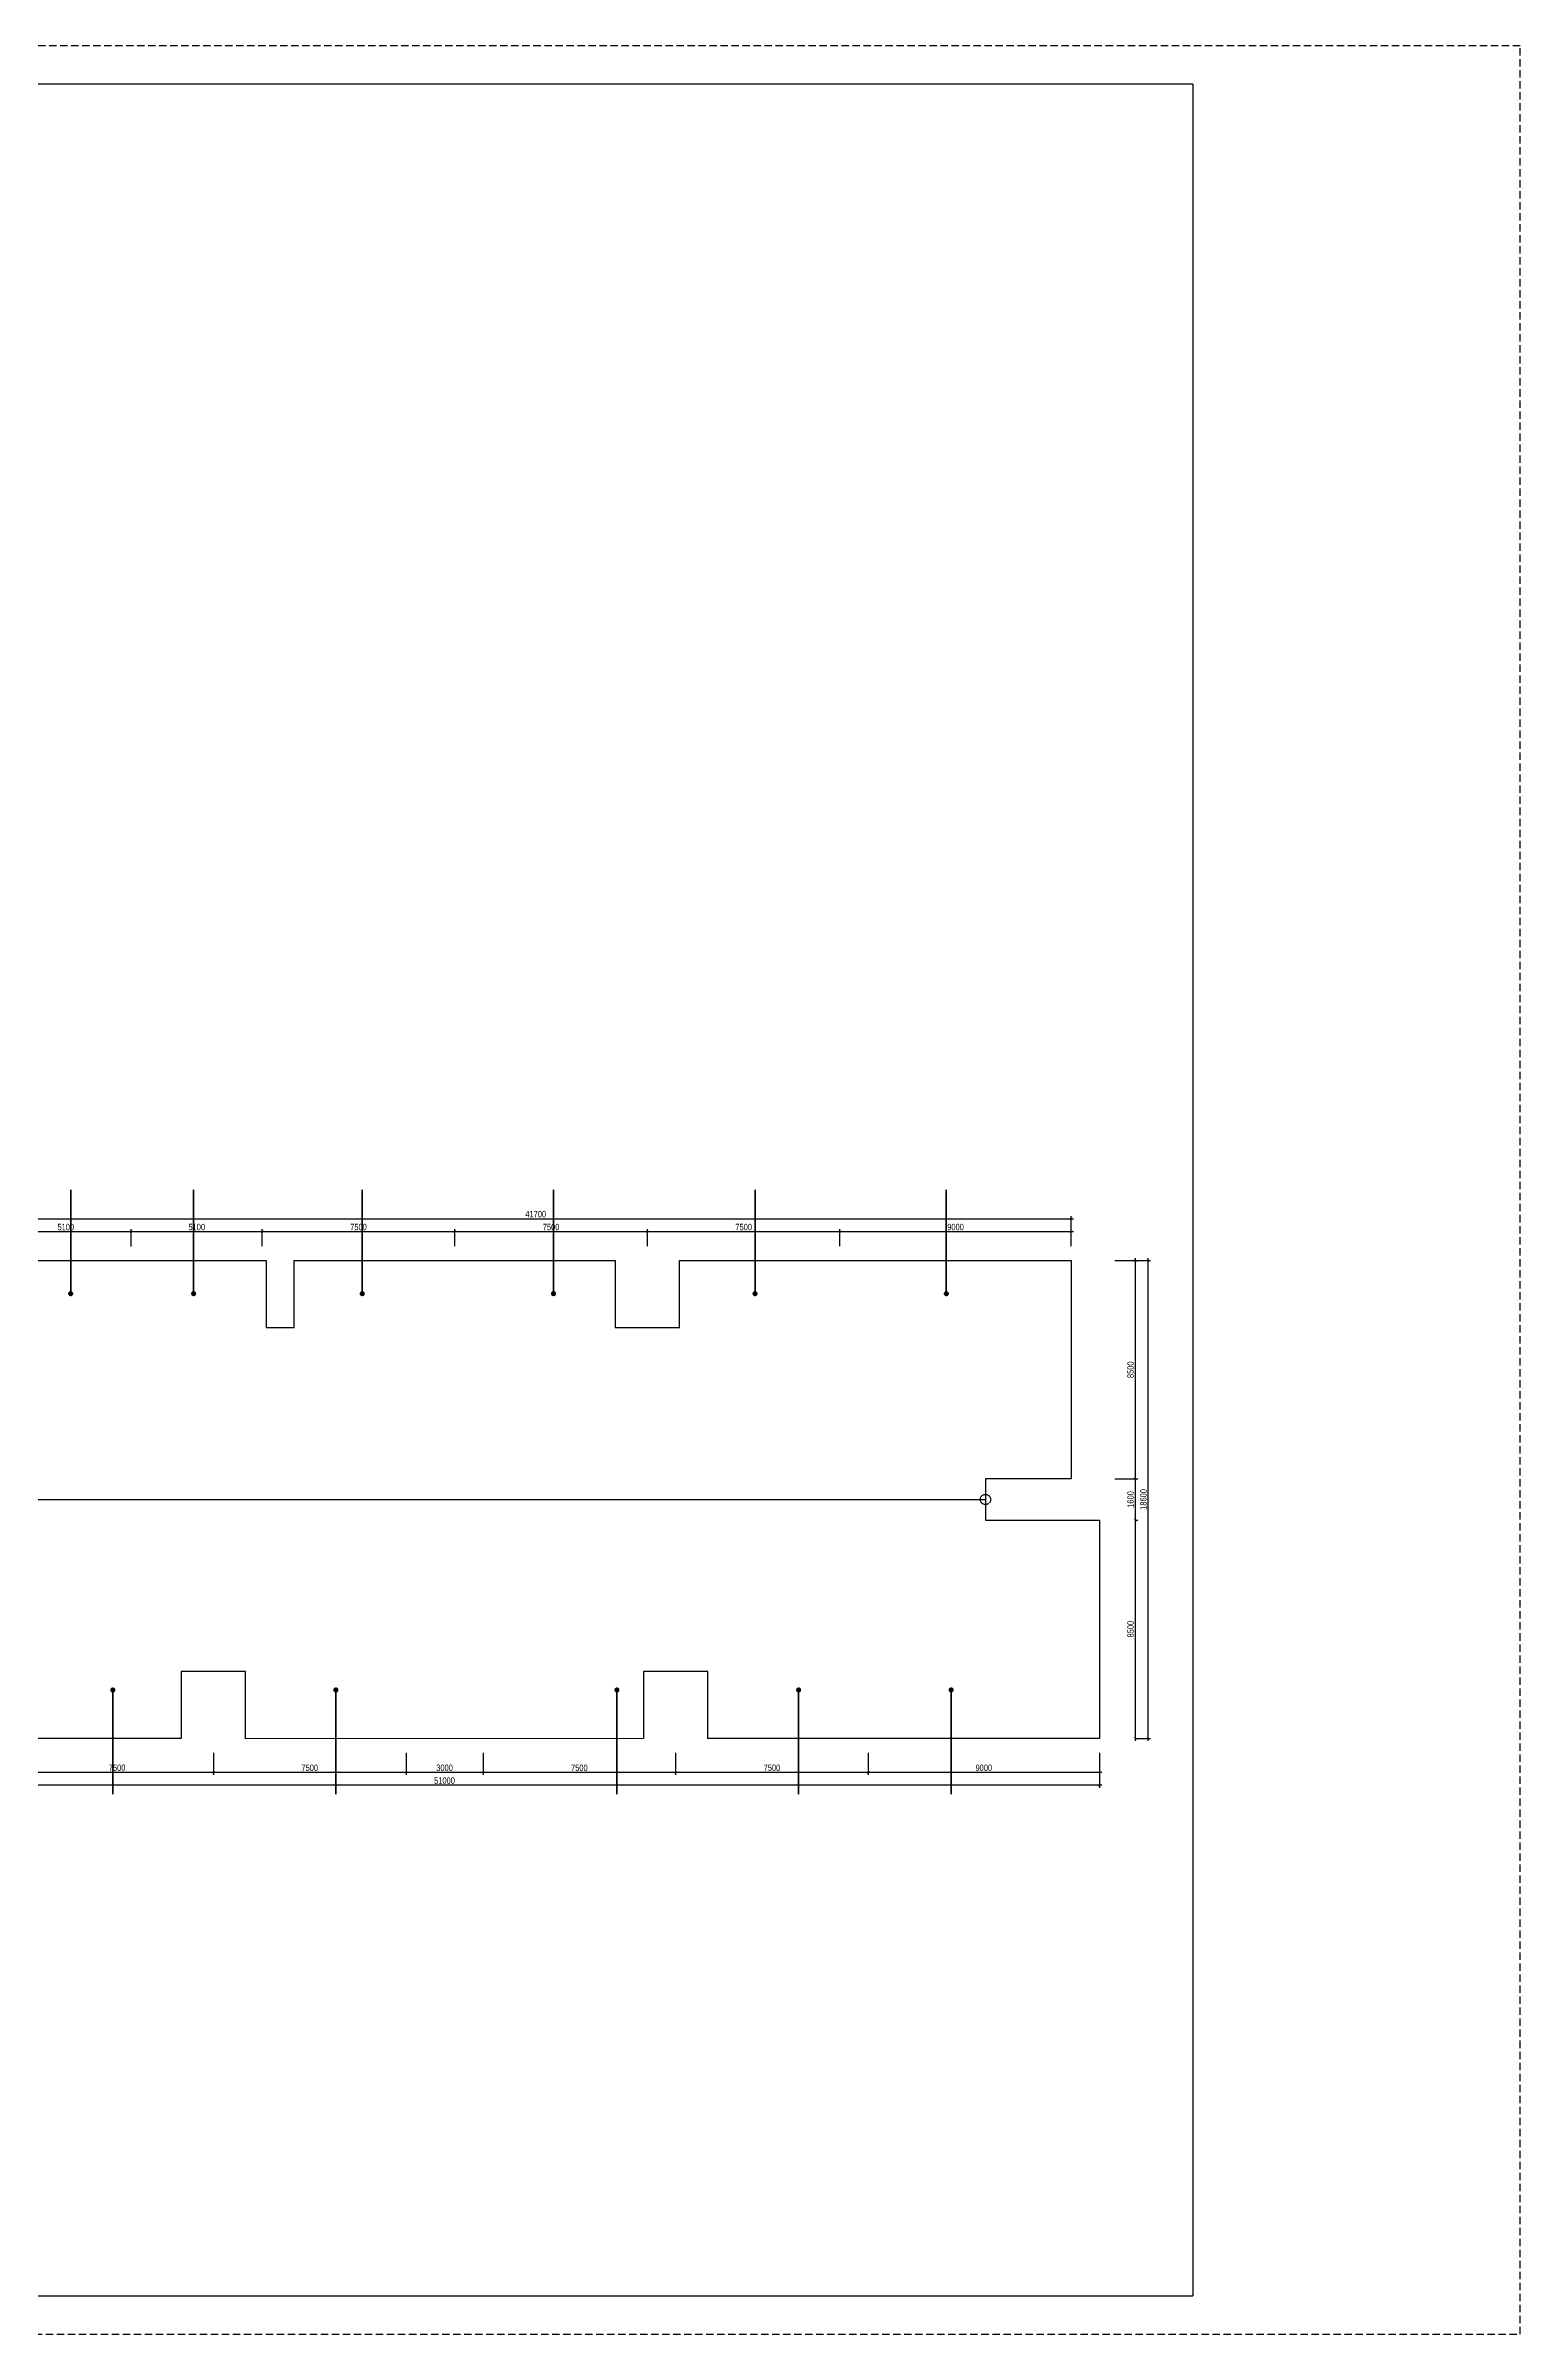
# Model space of a CAD drawing. Header units: millimetres. Extents: x 43 to 126043, y -89269 to -169.
# Drawn here: x 68622 to 126043, y -89269 to -169 of the extents above; entities that cross this region are included whole.
import ezdxf

# ---------------------------------------------------------------- set-up
doc = ezdxf.new("R2010")
doc.units = ezdxf.units.MM
doc.linetypes.add('HIDDEN', pattern=[9.525, 6.35, -3.175])
doc.layers.get('0').update_dxf_attribs({"color": 231})
doc.layers.get('DefPoints').update_dxf_attribs({"color": 191})
doc.layers.add('A-SHBD', color=7, linetype='Continuous', lineweight=35)
doc.layers.add('ls-dim', color=7, linetype='Continuous')
doc.layers.add('MDI-BAO', color=1, linetype='Continuous')
doc.layers.add('MDI-HANHLANG', color=5, linetype='HIDDEN', plot=False)
doc.styles.add('250602-MB CO CAU CĂN HO X1-3A-1$0$style1', font='arial.ttf')
doc.styles.add('VTK_Arial', font='arial.ttf', dxfattribs={"width": 0.8})
doc.dimstyles.new('250602-MB CO CAU CĂN HO X1-3A-1$0$Dim_50', dxfattribs={"dimscale": 50, "dimtxt": 2, "dimasz": 1.5, "dimexe": 1, "dimexo": 0, "dimgap": 1, "dimtad": 1, "dimdec": 0, "dimlfac": -1, "dimzin": 12, "dimdsep": 46, "dimtxsty": '250602-MB CO CAU CĂN HO X1-3A-1$0$style1', "dimblk1": '250602-MB CO CAU CĂN HO X1-3A-1$0$_ARCHTICK', "dimblk2": '250602-MB CO CAU CĂN HO X1-3A-1$0$_ARCHTICK', "dimsah": 1, "dimcen": 1.5, "dimdle": 1.5, "dimclrd": 256, "dimclre": 256, "dimclrt": 2, "dimadec": 1, "dimazin": 3, "dimtm": 1e-09, "dimtfac": 0.416667, "dimtdec": 0, "dimtix": 1, "dimtmove": 2, "dimatfit": 3, "dimfxl": 7, "dimfxlon": 1, "dimtolj": 1, "dimtzin": 0, "dimlwd": -1, "dimlwe": -1, "dimarcsym": 1})
doc.dimstyles.new('A-2.5-DIM100', dxfattribs={"dimscale": 100, "dimtxt": 2.5, "dimasz": 1, "dimexe": 1, "dimexo": 0, "dimgap": 0.5, "dimtad": 1, "dimdec": 0, "dimzin": 12, "dimdsep": 46, "dimtxsty": 'VTK_Arial', "dimblk": 'ARCHTICK', "dimcen": 0, "dimdle": 1, "dimclrd": 256, "dimclre": 256, "dimclrt": 7, "dimadec": 1, "dimazin": 3, "dimtfac": 1, "dimtdec": 0, "dimtmove": 0, "dimatfit": 2, "dimfxl": 20, "dimtolj": 1, "dimtzin": 0, "dimlwd": -1, "dimlwe": -1, "dimarcsym": 0})

# ---------------------------------------------------------------- blocks, each defined once
blk = doc.blocks.new('VTK-A1_BoKhungTen')
at = {"layer": 'DefPoints', "linetype": 'HIDDEN', "ltscale": 0.3}
blk.add_lwpolyline([(0, -594), (840, -594), (840, 0), (0, 0)], close=True, dxfattribs=at)
at = {"layer": 'DefPoints'}
for points in [[(755, -10), (30, -10), (30, -584), (755, -584)], [(755, -10), (755, -584)]]:
    blk.add_lwpolyline(points, dxfattribs=at)
blk = doc.blocks.new('250602-MB CO CAU CĂN HO X1-3A-1$0$_ARCHTICK')
at = {"color": 0, "linetype": 'ByBlock', "const_width": 0.15}
blk.add_lwpolyline([(-0.5, -0.5), (0.5, 0.5)], dxfattribs=at)
blk = doc.blocks.new('_ArchTick')
at = {"color": 0, "linetype": 'ByBlock', "const_width": 0.15}
blk.add_lwpolyline([(-0.5, -0.5), (0.5, 0.5)], dxfattribs=at)
blk = doc.blocks.new('*D298')
at = {"layer": 'DefPoints', "color": 0, "transparency": 16777216}
for p in [(66852, -46917, 0), (71952, -46340), (71952, -46917, 0)]:
    blk.add_point(p, dxfattribs=at)
at = {"layer": 'ls-dim', "transparency": 16777216}
for p, q in [((66852, -46917), (66852, -46240)), ((71952, -46917), (71952, -46240)), ((66752, -46340), (72052, -46340))]:
    blk.add_line(p, q, dxfattribs=at)
at = {"layer": 'ls-dim', "transparency": 16777216, "xscale": 100, "yscale": 100, "zscale": 100, "rotation": 180}
blk.add_blockref('_ArchTick', (66852, -46340), dxfattribs=at)
at = {"layer": 'ls-dim', "transparency": 16777216, "xscale": 100, "yscale": 100, "zscale": 100}
blk.add_blockref('_ArchTick', (71952, -46340), dxfattribs=at)
at = {"layer": 'ls-dim', "color": 7, "transparency": 16777216, "insert": (69402, -46162), "char_height": 250, "attachment_point": 5, "style": 'VTK_Arial'}
blk.add_mtext('\\A1;5100', dxfattribs=at)
blk = doc.blocks.new('*D299')
at = {"layer": 'DefPoints', "color": 0, "transparency": 16777216}
for p in [(71952, -46917, 0), (77052, -46340), (77052, -46902, 0)]:
    blk.add_point(p, dxfattribs=at)
at = {"layer": 'ls-dim', "transparency": 16777216}
for p, q in [((71952, -46917), (71952, -46240)), ((77052, -46902), (77052, -46240)), ((71852, -46340), (77152, -46340))]:
    blk.add_line(p, q, dxfattribs=at)
at = {"layer": 'ls-dim', "transparency": 16777216, "xscale": 100, "yscale": 100, "zscale": 100, "rotation": 180}
blk.add_blockref('_ArchTick', (71952, -46340), dxfattribs=at)
at = {"layer": 'ls-dim', "transparency": 16777216, "xscale": 100, "yscale": 100, "zscale": 100}
blk.add_blockref('_ArchTick', (77052, -46340), dxfattribs=at)
at = {"layer": 'ls-dim', "color": 7, "transparency": 16777216, "insert": (74502, -46162), "char_height": 250, "attachment_point": 5, "style": 'VTK_Arial'}
blk.add_mtext('\\A1;5100', dxfattribs=at)
blk = doc.blocks.new('*D300')
at = {"layer": 'DefPoints', "color": 0, "transparency": 16777216}
for p in [(77052, -46902, 0), (84552, -46340), (84552, -46902, 0)]:
    blk.add_point(p, dxfattribs=at)
at = {"layer": 'ls-dim', "transparency": 16777216}
for p, q in [((77052, -46902), (77052, -46240)), ((84552, -46902), (84552, -46240)), ((76952, -46340), (84652, -46340))]:
    blk.add_line(p, q, dxfattribs=at)
at = {"layer": 'ls-dim', "transparency": 16777216, "xscale": 100, "yscale": 100, "zscale": 100, "rotation": 180}
blk.add_blockref('_ArchTick', (77052, -46340), dxfattribs=at)
at = {"layer": 'ls-dim', "transparency": 16777216, "xscale": 100, "yscale": 100, "zscale": 100}
blk.add_blockref('_ArchTick', (84552, -46340), dxfattribs=at)
at = {"layer": 'ls-dim', "color": 7, "transparency": 16777216, "insert": (80802, -46162), "char_height": 250, "attachment_point": 5, "style": 'VTK_Arial'}
blk.add_mtext('\\A1;7500', dxfattribs=at)
blk = doc.blocks.new('*D301')
at = {"layer": 'DefPoints', "color": 0, "transparency": 16777216}
for p in [(84552, -46902, 0), (92052, -46340), (92052, -46902, 0)]:
    blk.add_point(p, dxfattribs=at)
at = {"layer": 'ls-dim', "transparency": 16777216}
for p, q in [((84552, -46902), (84552, -46240)), ((92052, -46902), (92052, -46240)), ((84452, -46340), (92152, -46340))]:
    blk.add_line(p, q, dxfattribs=at)
at = {"layer": 'ls-dim', "transparency": 16777216, "xscale": 100, "yscale": 100, "zscale": 100, "rotation": 180}
blk.add_blockref('_ArchTick', (84552, -46340), dxfattribs=at)
at = {"layer": 'ls-dim', "transparency": 16777216, "xscale": 100, "yscale": 100, "zscale": 100}
blk.add_blockref('_ArchTick', (92052, -46340), dxfattribs=at)
at = {"layer": 'ls-dim', "color": 7, "transparency": 16777216, "insert": (88302, -46162), "char_height": 250, "attachment_point": 5, "style": 'VTK_Arial'}
blk.add_mtext('\\A1;7500', dxfattribs=at)
blk = doc.blocks.new('*D302')
at = {"layer": 'DefPoints', "color": 0, "transparency": 16777216}
for p in [(92052, -46902, 0), (99552, -46340), (99552, -46902, 0)]:
    blk.add_point(p, dxfattribs=at)
at = {"layer": 'ls-dim', "transparency": 16777216}
for p, q in [((92052, -46902), (92052, -46240)), ((99552, -46902), (99552, -46240)), ((91952, -46340), (99652, -46340))]:
    blk.add_line(p, q, dxfattribs=at)
at = {"layer": 'ls-dim', "transparency": 16777216, "xscale": 100, "yscale": 100, "zscale": 100, "rotation": 180}
blk.add_blockref('_ArchTick', (92052, -46340), dxfattribs=at)
at = {"layer": 'ls-dim', "transparency": 16777216, "xscale": 100, "yscale": 100, "zscale": 100}
blk.add_blockref('_ArchTick', (99552, -46340), dxfattribs=at)
at = {"layer": 'ls-dim', "color": 7, "transparency": 16777216, "insert": (95802, -46162), "char_height": 250, "attachment_point": 5, "style": 'VTK_Arial'}
blk.add_mtext('\\A1;7500', dxfattribs=at)
blk = doc.blocks.new('*D303')
at = {"layer": 'DefPoints', "color": 0, "transparency": 16777216}
for p in [(99552, -46902, 0), (108552, -46340), (108552, -46902, 0)]:
    blk.add_point(p, dxfattribs=at)
at = {"layer": 'ls-dim', "transparency": 16777216}
for p, q in [((99552, -46902), (99552, -46240)), ((108552, -46902), (108552, -46240)), ((99452, -46340), (108652, -46340))]:
    blk.add_line(p, q, dxfattribs=at)
at = {"layer": 'ls-dim', "transparency": 16777216, "xscale": 100, "yscale": 100, "zscale": 100, "rotation": 180}
blk.add_blockref('_ArchTick', (99552, -46340), dxfattribs=at)
at = {"layer": 'ls-dim', "transparency": 16777216, "xscale": 100, "yscale": 100, "zscale": 100}
blk.add_blockref('_ArchTick', (108552, -46340), dxfattribs=at)
at = {"layer": 'ls-dim', "color": 7, "transparency": 16777216, "insert": (104052, -46162), "char_height": 250, "attachment_point": 5, "style": 'VTK_Arial'}
blk.add_mtext('\\A1;9000', dxfattribs=at)
blk = doc.blocks.new('*D304')
at = {"layer": 'DefPoints', "color": 0, "transparency": 16777216}
for p in [(110252, -47468, 0), (110252, -55968, 0), (111047, -55968)]:
    blk.add_point(p, dxfattribs=at)
at = {"layer": 'ls-dim', "transparency": 16777216}
for p, q in [((110252, -47468), (111147, -47468)), ((111047, -47368), (111047, -56068)), ((110252, -55968), (111147, -55968))]:
    blk.add_line(p, q, dxfattribs=at)
at = {"layer": 'ls-dim', "transparency": 16777216, "xscale": 100, "yscale": 100, "zscale": 100}
for p, rotation in [((111047, -47468), 90), ((111047, -55968), 270)]:
    blk.add_blockref('_ArchTick', p, dxfattribs=dict(at, rotation=rotation))
at = {"layer": 'ls-dim', "color": 7, "transparency": 16777216, "insert": (110869, -51718), "char_height": 250, "attachment_point": 5, "rotation": 90, "style": 'VTK_Arial'}
blk.add_mtext('\\A1;8500', dxfattribs=at)
blk = doc.blocks.new('*D305')
at = {"layer": 'DefPoints', "color": 0, "transparency": 16777216}
for p in [(110252, -55968, 0), (111047, -57568, 0), (111047, -57568)]:
    blk.add_point(p, dxfattribs=at)
at = {"layer": 'ls-dim', "transparency": 16777216}
for p, q in [((110252, -55968), (111147, -55968)), ((111047, -55868), (111047, -57668)), ((111047, -57568), (111147, -57568))]:
    blk.add_line(p, q, dxfattribs=at)
at = {"layer": 'ls-dim', "transparency": 16777216, "xscale": 100, "yscale": 100, "zscale": 100}
for p, rotation in [((111047, -55968), 90), ((111047, -57568), 270)]:
    blk.add_blockref('_ArchTick', p, dxfattribs=dict(at, rotation=rotation))
at = {"layer": 'ls-dim', "color": 7, "transparency": 16777216, "insert": (110869, -56768), "char_height": 250, "attachment_point": 5, "rotation": 90, "style": 'VTK_Arial'}
blk.add_mtext('\\A1;1600', dxfattribs=at)
blk = doc.blocks.new('*D306')
at = {"layer": 'DefPoints', "color": 0, "transparency": 16777216}
for p in [(111047, -57568, 0), (111047, -66068, 0), (111047, -66068)]:
    blk.add_point(p, dxfattribs=at)
at = {"layer": 'ls-dim', "transparency": 16777216}
for p, q in [((111047, -57468), (111047, -66168)), ((111047, -57568), (111147, -57568)), ((111047, -66068), (111147, -66068))]:
    blk.add_line(p, q, dxfattribs=at)
at = {"layer": 'ls-dim', "transparency": 16777216, "xscale": 100, "yscale": 100, "zscale": 100}
for p, rotation in [((111047, -57568), 90), ((111047, -66068), 270)]:
    blk.add_blockref('_ArchTick', p, dxfattribs=dict(at, rotation=rotation))
at = {"layer": 'ls-dim', "color": 7, "transparency": 16777216, "insert": (110869, -61818), "char_height": 250, "attachment_point": 5, "rotation": 90, "style": 'VTK_Arial'}
blk.add_mtext('\\A1;8500', dxfattribs=at)
blk = doc.blocks.new('*D307')
at = {"layer": 'DefPoints', "color": 0, "transparency": 16777216}
for p in [(100652, -66635, 0), (109652, -66635, 0), (100652, -67392)]:
    blk.add_point(p, dxfattribs=at)
at = {"layer": 'ls-dim', "transparency": 16777216}
for p, q in [((100652, -66635), (100652, -67492)), ((109652, -66635), (109652, -67492)), ((109752, -67392), (100552, -67392))]:
    blk.add_line(p, q, dxfattribs=at)
at = {"layer": 'ls-dim', "transparency": 16777216, "xscale": 100, "yscale": 100, "zscale": 100, "rotation": 180}
blk.add_blockref('_ArchTick', (100652, -67392), dxfattribs=at)
at = {"layer": 'ls-dim', "transparency": 16777216, "xscale": 100, "yscale": 100, "zscale": 100}
blk.add_blockref('_ArchTick', (109652, -67392), dxfattribs=at)
at = {"layer": 'ls-dim', "color": 7, "transparency": 16777216, "insert": (105152, -67215), "char_height": 250, "attachment_point": 5, "style": 'VTK_Arial'}
blk.add_mtext('\\A1;9000', dxfattribs=at)
blk = doc.blocks.new('*D308')
at = {"layer": 'DefPoints', "color": 0, "transparency": 16777216}
for p in [(93152, -66635, 0), (100652, -66635, 0), (93152, -67392)]:
    blk.add_point(p, dxfattribs=at)
at = {"layer": 'ls-dim', "transparency": 16777216}
for p, q in [((93152, -66635), (93152, -67492)), ((100652, -66635), (100652, -67492)), ((100752, -67392), (93052, -67392))]:
    blk.add_line(p, q, dxfattribs=at)
at = {"layer": 'ls-dim', "transparency": 16777216, "xscale": 100, "yscale": 100, "zscale": 100, "rotation": 180}
blk.add_blockref('_ArchTick', (93152, -67392), dxfattribs=at)
at = {"layer": 'ls-dim', "transparency": 16777216, "xscale": 100, "yscale": 100, "zscale": 100}
blk.add_blockref('_ArchTick', (100652, -67392), dxfattribs=at)
at = {"layer": 'ls-dim', "color": 7, "transparency": 16777216, "insert": (96902, -67215), "char_height": 250, "attachment_point": 5, "style": 'VTK_Arial'}
blk.add_mtext('\\A1;7500', dxfattribs=at)
blk = doc.blocks.new('*D309')
at = {"layer": 'DefPoints', "color": 0, "transparency": 16777216}
for p in [(85652, -66635, 0), (93152, -66635, 0), (85652, -67392)]:
    blk.add_point(p, dxfattribs=at)
at = {"layer": 'ls-dim', "transparency": 16777216}
for p, q in [((85652, -66635), (85652, -67492)), ((93152, -66635), (93152, -67492)), ((93252, -67392), (85552, -67392))]:
    blk.add_line(p, q, dxfattribs=at)
at = {"layer": 'ls-dim', "transparency": 16777216, "xscale": 100, "yscale": 100, "zscale": 100, "rotation": 180}
blk.add_blockref('_ArchTick', (85652, -67392), dxfattribs=at)
at = {"layer": 'ls-dim', "transparency": 16777216, "xscale": 100, "yscale": 100, "zscale": 100}
blk.add_blockref('_ArchTick', (93152, -67392), dxfattribs=at)
at = {"layer": 'ls-dim', "color": 7, "transparency": 16777216, "insert": (89402, -67215), "char_height": 250, "attachment_point": 5, "style": 'VTK_Arial'}
blk.add_mtext('\\A1;7500', dxfattribs=at)
blk = doc.blocks.new('*D310')
at = {"layer": 'DefPoints', "color": 0, "transparency": 16777216}
for p in [(82652, -66635, 0), (85652, -66635, 0), (82652, -67392)]:
    blk.add_point(p, dxfattribs=at)
at = {"layer": 'ls-dim', "transparency": 16777216}
for p, q in [((82652, -66635), (82652, -67492)), ((85652, -66635), (85652, -67492)), ((85752, -67392), (82552, -67392))]:
    blk.add_line(p, q, dxfattribs=at)
at = {"layer": 'ls-dim', "transparency": 16777216, "xscale": 100, "yscale": 100, "zscale": 100, "rotation": 180}
blk.add_blockref('_ArchTick', (82652, -67392), dxfattribs=at)
at = {"layer": 'ls-dim', "transparency": 16777216, "xscale": 100, "yscale": 100, "zscale": 100}
blk.add_blockref('_ArchTick', (85652, -67392), dxfattribs=at)
at = {"layer": 'ls-dim', "color": 7, "transparency": 16777216, "insert": (84152, -67215), "char_height": 250, "attachment_point": 5, "style": 'VTK_Arial'}
blk.add_mtext('\\A1;3000', dxfattribs=at)
blk = doc.blocks.new('*D311')
at = {"layer": 'DefPoints', "color": 0, "transparency": 16777216}
for p in [(75152, -66635, 0), (82652, -66635, 0), (75152, -67392)]:
    blk.add_point(p, dxfattribs=at)
at = {"layer": 'ls-dim', "transparency": 16777216}
for p, q in [((75152, -66635), (75152, -67492)), ((82652, -66635), (82652, -67492)), ((82752, -67392), (75052, -67392))]:
    blk.add_line(p, q, dxfattribs=at)
at = {"layer": 'ls-dim', "transparency": 16777216, "xscale": 100, "yscale": 100, "zscale": 100, "rotation": 180}
blk.add_blockref('_ArchTick', (75152, -67392), dxfattribs=at)
at = {"layer": 'ls-dim', "transparency": 16777216, "xscale": 100, "yscale": 100, "zscale": 100}
blk.add_blockref('_ArchTick', (82652, -67392), dxfattribs=at)
at = {"layer": 'ls-dim', "color": 7, "transparency": 16777216, "insert": (78902, -67215), "char_height": 250, "attachment_point": 5, "style": 'VTK_Arial'}
blk.add_mtext('\\A1;7500', dxfattribs=at)
blk = doc.blocks.new('*D312')
at = {"layer": 'DefPoints', "color": 0, "transparency": 16777216}
for p in [(67652, -66635, 0), (75152, -66635, 0), (67652, -67392)]:
    blk.add_point(p, dxfattribs=at)
at = {"layer": 'ls-dim', "transparency": 16777216}
for p, q in [((67652, -66635), (67652, -67492)), ((75152, -66635), (75152, -67492)), ((75252, -67392), (67552, -67392))]:
    blk.add_line(p, q, dxfattribs=at)
at = {"layer": 'ls-dim', "transparency": 16777216, "xscale": 100, "yscale": 100, "zscale": 100, "rotation": 180}
blk.add_blockref('_ArchTick', (67652, -67392), dxfattribs=at)
at = {"layer": 'ls-dim', "transparency": 16777216, "xscale": 100, "yscale": 100, "zscale": 100}
blk.add_blockref('_ArchTick', (75152, -67392), dxfattribs=at)
at = {"layer": 'ls-dim', "color": 7, "transparency": 16777216, "insert": (71402, -67215), "char_height": 250, "attachment_point": 5, "style": 'VTK_Arial'}
blk.add_mtext('\\A1;7500', dxfattribs=at)
blk = doc.blocks.new('*D323')
at = {"layer": 'DefPoints', "color": 0, "transparency": 16777216}
for p in [(108552, -45840), (66852, -46917, 0), (108552, -46571)]:
    blk.add_point(p, dxfattribs=at)
at = {"layer": 'ls-dim', "transparency": 16777216}
for p, q in [((66752, -45840), (108652, -45840)), ((66852, -46917), (66852, -45740)), ((108552, -46571), (108552, -45740))]:
    blk.add_line(p, q, dxfattribs=at)
at = {"layer": 'ls-dim', "transparency": 16777216, "xscale": 100, "yscale": 100, "zscale": 100, "rotation": 180}
blk.add_blockref('_ArchTick', (66852, -45840), dxfattribs=at)
at = {"layer": 'ls-dim', "transparency": 16777216, "xscale": 100, "yscale": 100, "zscale": 100}
blk.add_blockref('_ArchTick', (108552, -45840), dxfattribs=at)
at = {"layer": 'ls-dim', "color": 7, "transparency": 16777216, "insert": (87702, -45662), "char_height": 250, "attachment_point": 5, "style": 'VTK_Arial'}
blk.add_mtext('\\A1;41700', dxfattribs=at)
blk = doc.blocks.new('*D324')
at = {"layer": 'DefPoints', "color": 0, "transparency": 16777216}
for p in [(110252, -47468, 0), (111047, -66068, 0), (111547, -66068)]:
    blk.add_point(p, dxfattribs=at)
at = {"layer": 'ls-dim', "transparency": 16777216}
for p, q in [((110252, -47468), (111647, -47468)), ((111547, -47368), (111547, -66168)), ((111047, -66068), (111647, -66068))]:
    blk.add_line(p, q, dxfattribs=at)
at = {"layer": 'ls-dim', "transparency": 16777216, "xscale": 100, "yscale": 100, "zscale": 100}
for p, rotation in [((111547, -47468), 90), ((111547, -66068), 270)]:
    blk.add_blockref('_ArchTick', p, dxfattribs=dict(at, rotation=rotation))
at = {"layer": 'ls-dim', "color": 7, "transparency": 16777216, "insert": (111369, -56768), "char_height": 250, "attachment_point": 5, "rotation": 90, "style": 'VTK_Arial'}
blk.add_mtext('\\A1;18600', dxfattribs=at)
blk = doc.blocks.new('*D325')
at = {"layer": 'DefPoints', "color": 0, "transparency": 16777216}
for p in [(109652, -66635, 0), (58652, -67015), (58652, -67892)]:
    blk.add_point(p, dxfattribs=at)
at = {"layer": 'ls-dim', "transparency": 16777216}
for p, q in [((109652, -66635), (109652, -67992)), ((58652, -67015), (58652, -67992)), ((109752, -67892), (58552, -67892))]:
    blk.add_line(p, q, dxfattribs=at)
at = {"layer": 'ls-dim', "transparency": 16777216, "xscale": 100, "yscale": 100, "zscale": 100, "rotation": 180}
blk.add_blockref('_ArchTick', (58652, -67892), dxfattribs=at)
at = {"layer": 'ls-dim', "transparency": 16777216, "xscale": 100, "yscale": 100, "zscale": 100}
blk.add_blockref('_ArchTick', (109652, -67892), dxfattribs=at)
at = {"layer": 'ls-dim', "color": 7, "transparency": 16777216, "insert": (84152, -67715), "char_height": 250, "attachment_point": 5, "style": 'VTK_Arial'}
blk.add_mtext('\\A1;51000', dxfattribs=at)

msp = doc.modelspace()

# ---------------------------------------------------------------- linework, layer by layer
at = {"layer": 'MDI-BAO', "elevation": 0}
msp.add_lwpolyline([(64386.9, -47468.5), (77201.9, -47468.5), (77201.9, -50067.9), (78301.9, -50067.9), (78301.9, -47468.5), (90801.9, -47468.5), (90801.9, -50067.9), (93301.9, -50068.1), (93301.9, -47468.5), (108551.9, -47468.5), (108551.9, -55968.5), (105216.9, -55968.5), (105216.9, -57568.5), (109651.9, -57568.5), (109651.9, -66068.5), (94401.9, -66068.4), (94402.8, -63469), (91901.9, -63469), (91901.9, -66068.4), (76401.9, -66083.4), (76402.8, -63468.4), (73901.9, -63468.4), (73901.9, -66068.4), (58651.9, -66068.5)], dxfattribs=at)
at = {"layer": 'MDI-HANHLANG'}
msp.add_line((61801.9, -56768.5, 0), (105216.9, -56768.5, 0), dxfattribs=at)
msp.add_circle((105216.9, -56768.5, 0), 200, dxfattribs=at)

# ---------------------------------------------------------------- block references
at = {"layer": 'DefPoints', "xscale": 150, "yscale": 150, "zscale": 150}
msp.add_blockref('VTK-A1_BoKhungTen', (43.4, -168.9), dxfattribs=at)

# ---------------------------------------------------------------- dimensions: what is measured, and where the dimension line sits
at = {"layer": 'ls-dim'}
for base, p1, p2, angle, override, picture, middle in [((108551.9, -45839.5), (66851.9, -46916.9, 0), (108551.9, -46570.7), 180, {"dimpost": '\\X'}, '*D323', (87701.9, -45661.9)), ((77051.9, -46339.5), (71951.9, -46916.9, 0), (77051.9, -46901.9, 0), 180, {"dimpost": '\\X', "dimtmove": 1}, '*D299', (74501.9, -46161.9)), ((84551.9, -46339.5), (77051.9, -46901.9, 0), (84551.9, -46901.9, 0), 180, {"dimpost": '\\X', "dimtmove": 1}, '*D300', (80801.9, -46161.9)), ((92051.9, -46339.5), (84551.9, -46901.9, 0), (92051.9, -46901.9, 0), 180, {"dimpost": '\\X', "dimtmove": 1}, '*D301', (88301.9, -46161.9)), ((99551.9, -46339.5), (92051.9, -46901.9, 0), (99551.9, -46901.9, 0), 180, {"dimpost": '\\X', "dimtmove": 1}, '*D302', (95801.9, -46161.9)), ((108551.9, -46339.5), (99551.9, -46901.9, 0), (108551.9, -46901.9, 0), 180, {"dimpost": '\\X', "dimtmove": 1}, '*D303', (104051.9, -46161.9)), ((111546.6, -66068.5), (110251.9, -47468.5, 0), (111046.6, -66068.5, 0), 90, {"dimpost": '\\X'}, '*D324', (111368.9, -56768.5)), ((111046.6, -57568.5), (110251.9, -55968.5, 0), (111046.6, -57568.5, 0), 90, {"dimpost": '\\X', "dimtmove": 1}, '*D305', (110868.9, -56768.5)), ((111046.6, -66068.5), (111046.6, -57568.5, 0), (111046.6, -66068.5, 0), 90, {"dimpost": '\\X', "dimtmove": 1}, '*D306', (110868.9, -61818.5))]:
    dim = msp.add_linear_dim(base=base, p1=p1, p2=p2, angle=angle, dimstyle='A-2.5-DIM100', override=override, dxfattribs=at)
    dim.commit()
    dim.dimension.update_dxf_attribs({"geometry": picture, "text_midpoint": middle})
for p1, p2, distance, picture, middle in [((66851.9, -46916.9, 0), (71951.9, -46916.9, 0), 577.4, '*D298', (69401.9, -46161.9)), ((110251.9, -47468.5, 0), (110251.9, -55968.5, 0), 794.7, '*D304', (110868.9, -51718.5)), ((109651.9, -66635, 0), (100651.9, -66635, 0), 757.4, '*D307', (105151.9, -67214.7))]:
    dim = msp.add_aligned_dim(p1=p1, p2=p2, distance=distance, dimstyle='A-2.5-DIM100', override={"dimpost": '\\X'}, dxfattribs=at)
    dim.commit()
    dim.dimension.update_dxf_attribs({"geometry": picture, "text_midpoint": middle})
for base, p1, p2, override, picture, middle in [((58651.9, -67892.4), (109651.9, -66635, 0), (58651.9, -67015.2), {"dimpost": '\\X'}, '*D325', (84151.9, -67714.7)), ((67651.9, -67392.4), (75151.9, -66635, 0), (67651.9, -66635, 0), {"dimpost": '\\X', "dimtmove": 1}, '*D312', (71401.9, -67214.7)), ((75151.9, -67392.4), (82651.9, -66635, 0), (75151.9, -66635, 0), {"dimpost": '\\X', "dimtmove": 1}, '*D311', (78901.9, -67214.7)), ((82651.9, -67392.4), (85651.9, -66635, 0), (82651.9, -66635, 0), {"dimpost": '\\X', "dimtmove": 1}, '*D310', (84151.9, -67214.7)), ((85651.9, -67392.4), (93151.9, -66635, 0), (85651.9, -66635, 0), {"dimpost": '\\X', "dimtmove": 1}, '*D309', (89401.9, -67214.7)), ((93151.9, -67392.4), (100651.9, -66635, 0), (93151.9, -66635, 0), {"dimpost": '\\X', "dimtmove": 1}, '*D308', (96901.9, -67214.7))]:
    dim = msp.add_linear_dim(base=base, p1=p1, p2=p2, dimstyle='A-2.5-DIM100', override=override, dxfattribs=at)
    dim.commit()
    dim.dimension.update_dxf_attribs({"geometry": picture, "text_midpoint": middle})

# ---------------------------------------------------------------- leaders
at = {"layer": 'A-SHBD'}
for points in [[(69592.9, -48755.1), (69592.6, -44707.8)], [(74380.2, -48755.1), (74379.9, -44707.8)], [(80947.6, -48755.1), (80947.3, -44707.8)], [(88395.9, -48755.1), (88395.6, -44707.8)], [(96244.7, -48755.1), (96244.4, -44707.8)], [(103693.1, -48755.1), (103692.8, -44707.8)], [(71234.9, -64185.4, 0), (71234.6, -68247.7, 0)], [(79920.6, -64185.4, 0), (79920.3, -68247.7, 0)], [(90865.7, -64185.4, 0), (90865.4, -68247.7, 0)], [(97940.5, -64185.4, 0), (97940.2, -68247.7, 0)], [(103880, -64185.4, 0), (103879.7, -68247.7, 0)]]:
    msp.add_leader(points, dimstyle='250602-MB CO CAU CĂN HO X1-3A-1$0$Dim_50', override={"dimasz": 4, "dimtad": 0, "dimldrblk": 'Dot', "dimtfill": 1}, dxfattribs=at)

doc.saveas('drawing.dxf')
